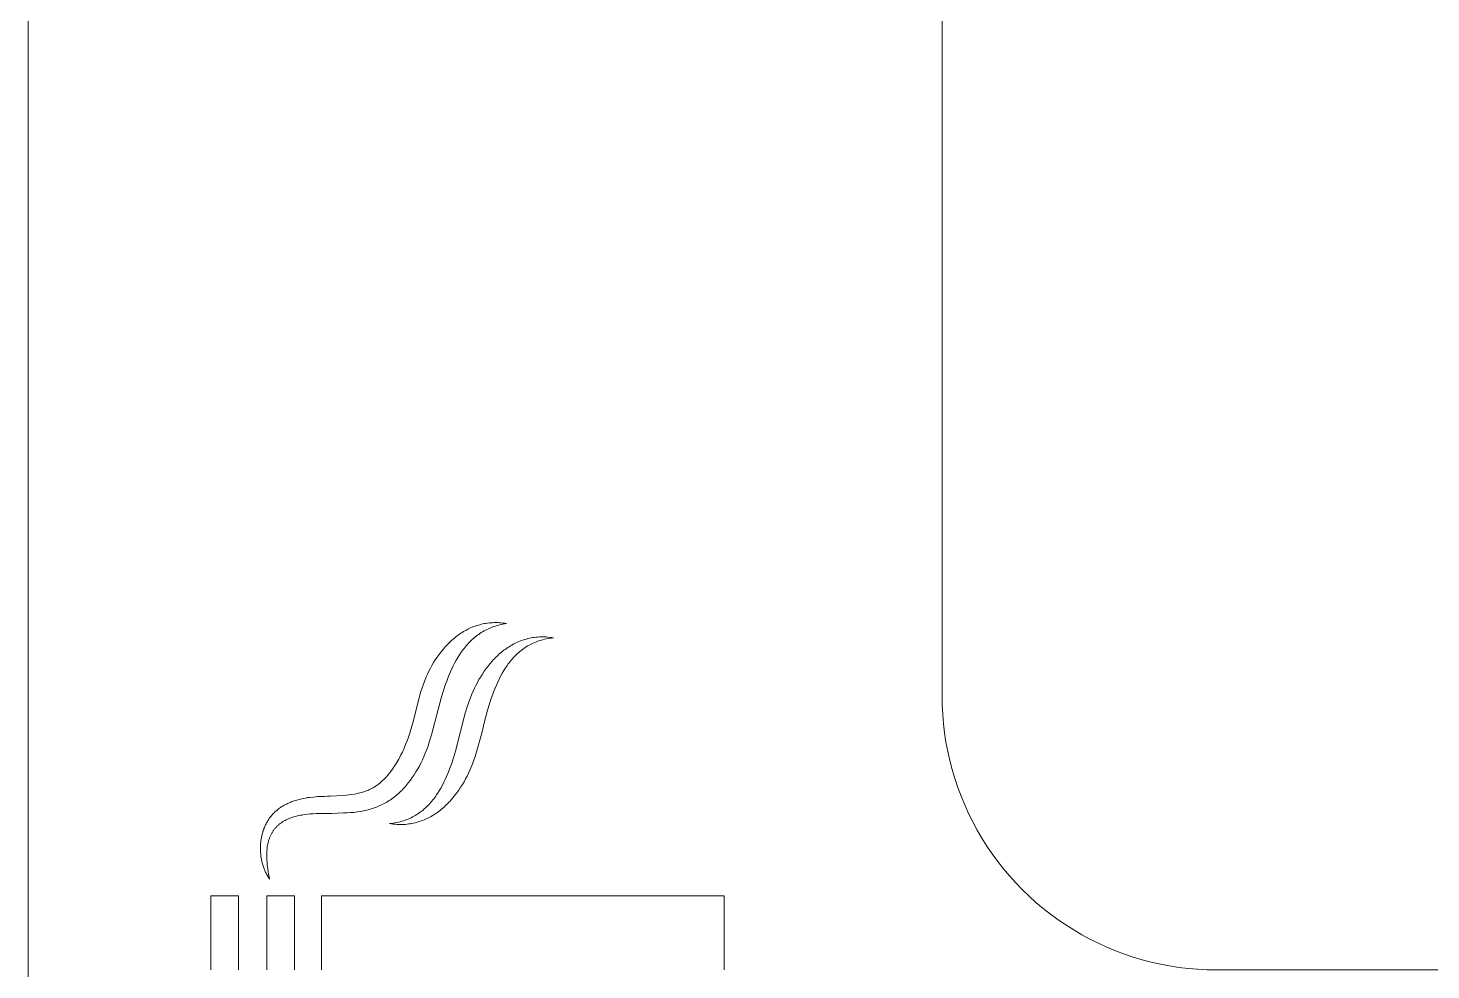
# Model space of a CAD drawing. Header units: millimetres. Extents: x 8434 to 10928, y 788 to 2545.
# Drawn here: x 8551.5 to 8705, y 937.5 to 1040.5 of the extents above; entities that cross this region are included whole.
import ezdxf

# ---------------------------------------------------------------- set-up
doc = ezdxf.new("R2010")
doc.units = ezdxf.units.MM
doc.layers.add('ZANO_R', color=7, linetype='Continuous', lineweight=0)

msp = doc.modelspace()

# ---------------------------------------------------------------- linework, layer by layer
at = {"layer": 'ZANO_R'}
for p, q in [((8551.54, 1180.54), (8551.54, 900.54)), ((8651.54, 967.54), (8651.54, 1113.54)), ((8599.49, 974.71), (8599.65, 974.79)), ((8599.65, 974.79), (8599.8, 974.87)), ((8599.8, 974.87), (8599.96, 974.94)), ((8599.96, 974.94), (8600.12, 975.01)), ((8600.12, 975.01), (8600.28, 975.08)), ((8600.28, 975.08), (8600.45, 975.14)), ((8600.45, 975.14), (8600.61, 975.19)), ((8600.61, 975.19), (8600.78, 975.25)), ((8600.78, 975.25), (8600.95, 975.29)), ((8600.95, 975.29), (8601.12, 975.34)), ((8601.12, 975.34), (8601.29, 975.38)), ((8601.29, 975.38), (8601.46, 975.41)), ((8601.46, 975.41), (8601.64, 975.44)), ((8601.74, 974.77), (8601.58, 974.69)), ((8601.64, 975.44), (8601.82, 975.47)), ((8601.9, 974.85), (8601.74, 974.77)), ((8601.82, 975.47), (8602, 975.49)), ((8602.06, 974.92), (8601.9, 974.85)), ((8602, 975.49), (8602.18, 975.5)), ((8602.23, 974.99), (8602.06, 974.92)), ((8602.18, 975.5), (8602.36, 975.51)), ((8602.4, 975.05), (8602.23, 974.99)), ((8602.36, 975.51), (8602.54, 975.52)), ((8602.57, 975.11), (8602.4, 975.05)), ((8602.54, 975.52), (8602.73, 975.52)), ((8602.75, 975.17), (8602.57, 975.11)), ((8602.73, 975.52), (8602.92, 975.52)), ((8602.93, 975.22), (8602.75, 975.17)), ((8602.92, 975.52), (8603.11, 975.51)), ((8603.11, 975.27), (8602.93, 975.22)), ((8603.11, 975.51), (8603.3, 975.49)), ((8603.3, 975.31), (8603.11, 975.27)), ((8603.3, 975.49), (8603.49, 975.47)), ((8603.49, 975.35), (8603.3, 975.31)), ((8603.49, 975.47), (8603.69, 975.45)), ((8603.68, 975.38), (8603.49, 975.35)), ((8603.88, 975.41), (8603.68, 975.38)), ((8603.69, 975.45), (8603.88, 975.41)), ((8597.42, 973.13), (8597.54, 973.25)), ((8597.54, 973.25), (8597.67, 973.38)), ((8597.67, 973.38), (8597.79, 973.5)), ((8597.79, 973.5), (8597.92, 973.61)), ((8597.92, 973.61), (8598.06, 973.73)), ((8598.06, 973.73), (8598.19, 973.84)), ((8598.19, 973.84), (8598.33, 973.95)), ((8598.33, 973.95), (8598.47, 974.06)), ((8598.47, 974.06), (8598.61, 974.16)), ((8598.61, 974.16), (8598.75, 974.26)), ((8598.75, 974.26), (8598.89, 974.36)), ((8598.89, 974.36), (8599.04, 974.45)), ((8599.04, 974.45), (8599.19, 974.54)), ((8599.19, 974.54), (8599.34, 974.63)), ((8599.34, 974.63), (8599.49, 974.71)), ((8599.68, 973.23), (8599.57, 973.1)), ((8599.8, 973.35), (8599.68, 973.23)), ((8599.92, 973.47), (8599.8, 973.35)), ((8600.04, 973.59), (8599.92, 973.47)), ((8600.17, 973.71), (8600.04, 973.59)), ((8600.3, 973.82), (8600.17, 973.71)), ((8600.43, 973.93), (8600.3, 973.82)), ((8600.56, 974.04), (8600.43, 973.93)), ((8600.7, 974.14), (8600.56, 974.04)), ((8600.84, 974.24), (8600.7, 974.14)), ((8600.98, 974.34), (8600.84, 974.24)), ((8601.13, 974.43), (8600.98, 974.34)), ((8601.27, 974.52), (8601.13, 974.43)), ((8601.43, 974.61), (8601.27, 974.52)), ((8601.58, 974.69), (8601.43, 974.61)), ((8604.62, 973.16), (8604.77, 973.24)), ((8604.77, 973.24), (8604.92, 973.31)), ((8604.92, 973.31), (8605.08, 973.38)), ((8605.08, 973.38), (8605.24, 973.45)), ((8605.24, 973.45), (8605.4, 973.52)), ((8605.4, 973.52), (8605.56, 973.58)), ((8605.56, 973.58), (8605.73, 973.63)), ((8605.73, 973.63), (8605.89, 973.69)), ((8605.89, 973.69), (8606.06, 973.73)), ((8606.06, 973.73), (8606.23, 973.78)), ((8606.23, 973.78), (8606.41, 973.82)), ((8606.41, 973.82), (8606.58, 973.85)), ((8606.66, 973.22), (8606.51, 973.14)), ((8606.58, 973.85), (8606.76, 973.88)), ((8606.82, 973.29), (8606.66, 973.22)), ((8606.76, 973.88), (8606.93, 973.91)), ((8606.99, 973.36), (8606.82, 973.29)), ((8606.93, 973.91), (8607.11, 973.93)), ((8607.15, 973.43), (8606.99, 973.36)), ((8607.11, 973.93), (8607.3, 973.94)), ((8607.32, 973.49), (8607.15, 973.43)), ((8607.3, 973.94), (8607.48, 973.96)), ((8607.5, 973.55), (8607.32, 973.49)), ((8607.48, 973.96), (8607.66, 973.96)), ((8607.67, 973.6), (8607.5, 973.55)), ((8607.66, 973.96), (8607.85, 973.96)), ((8607.86, 973.65), (8607.67, 973.6)), ((8607.85, 973.96), (8608.04, 973.96)), ((8608.04, 973.7), (8607.86, 973.65)), ((8608.04, 973.96), (8608.23, 973.95)), ((8608.23, 973.74), (8608.04, 973.7)), ((8608.23, 973.95), (8608.42, 973.93)), ((8608.42, 973.78), (8608.23, 973.74)), ((8608.42, 973.93), (8608.62, 973.91)), ((8608.61, 973.81), (8608.42, 973.78)), ((8608.81, 973.83), (8608.61, 973.81)), ((8608.62, 973.91), (8608.82, 973.89)), ((8609.01, 973.86), (8608.81, 973.83)), ((8608.82, 973.89), (8609.01, 973.86)), ((8596.09, 971.46), (8596.29, 971.75)), ((8596.29, 971.75), (8596.5, 972.04)), ((8596.5, 972.04), (8596.72, 972.33)), ((8596.72, 972.33), (8596.94, 972.6)), ((8596.94, 972.6), (8597.17, 972.87)), ((8597.17, 972.87), (8597.29, 973)), ((8597.29, 973), (8597.42, 973.13)), ((8598.55, 971.71), (8598.37, 971.4)), ((8598.73, 972), (8598.55, 971.71)), ((8598.93, 972.29), (8598.73, 972)), ((8599.03, 972.43), (8598.93, 972.29)), ((8599.13, 972.57), (8599.03, 972.43)), ((8599.24, 972.71), (8599.13, 972.57)), ((8599.35, 972.84), (8599.24, 972.71)), ((8599.46, 972.97), (8599.35, 972.84)), ((8599.57, 973.1), (8599.46, 972.97)), ((8602.56, 971.57), (8602.68, 971.7)), ((8602.68, 971.7), (8602.81, 971.82)), ((8602.81, 971.82), (8602.94, 971.94)), ((8602.94, 971.94), (8603.06, 972.06)), ((8603.06, 972.06), (8603.2, 972.17)), ((8603.2, 972.17), (8603.33, 972.28)), ((8603.33, 972.28), (8603.46, 972.39)), ((8603.46, 972.39), (8603.6, 972.5)), ((8603.6, 972.5), (8603.74, 972.6)), ((8603.74, 972.6), (8603.88, 972.7)), ((8603.88, 972.7), (8604.02, 972.8)), ((8604.02, 972.8), (8604.17, 972.89)), ((8604.17, 972.89), (8604.32, 972.99)), ((8604.32, 972.99), (8604.47, 973.07)), ((8604.47, 973.07), (8604.62, 973.16)), ((8604.62, 971.67), (8604.51, 971.54)), ((8604.74, 971.79), (8604.62, 971.67)), ((8604.86, 971.92), (8604.74, 971.79)), ((8604.98, 972.04), (8604.86, 971.92)), ((8605.1, 972.15), (8604.98, 972.04)), ((8605.23, 972.27), (8605.1, 972.15)), ((8605.36, 972.38), (8605.23, 972.27)), ((8605.49, 972.48), (8605.36, 972.38)), ((8605.63, 972.59), (8605.49, 972.48)), ((8605.77, 972.69), (8605.63, 972.59)), ((8605.91, 972.79), (8605.77, 972.69)), ((8606.05, 972.88), (8605.91, 972.79)), ((8606.2, 972.97), (8606.05, 972.88)), ((8606.35, 973.06), (8606.2, 972.97)), ((8606.51, 973.14), (8606.35, 973.06)), ((8595.24, 969.9), (8595.39, 970.22)), ((8595.39, 970.22), (8595.56, 970.54)), ((8595.56, 970.54), (8595.73, 970.85)), ((8595.73, 970.85), (8595.91, 971.15)), ((8595.91, 971.15), (8596.09, 971.46)), ((8597.74, 970.13), (8597.6, 969.8)), ((8597.89, 970.45), (8597.74, 970.13)), ((8598.04, 970.78), (8597.89, 970.45)), ((8598.2, 971.09), (8598.04, 970.78)), ((8598.37, 971.4), (8598.2, 971.09)), ((8601.25, 969.9), (8601.44, 970.2)), ((8601.44, 970.2), (8601.65, 970.49)), ((8601.65, 970.49), (8601.87, 970.77)), ((8601.87, 970.77), (8602.09, 971.04)), ((8602.09, 971.04), (8602.32, 971.31)), ((8602.32, 971.31), (8602.44, 971.44)), ((8602.44, 971.44), (8602.56, 971.57)), ((8603.59, 970.28), (8603.41, 969.98)), ((8603.78, 970.57), (8603.59, 970.28)), ((8603.88, 970.72), (8603.78, 970.57)), ((8603.98, 970.86), (8603.88, 970.72)), ((8604.08, 971), (8603.98, 970.86)), ((8604.18, 971.14), (8604.08, 971)), ((8604.29, 971.28), (8604.18, 971.14)), ((8604.4, 971.41), (8604.29, 971.28)), ((8604.51, 971.54), (8604.4, 971.41)), ((8594.66, 968.39), (8594.79, 968.79)), ((8594.79, 968.79), (8594.94, 969.19)), ((8594.94, 969.19), (8595.1, 969.58)), ((8595.1, 969.58), (8595.24, 969.9)), ((8597.22, 968.78), (8596.99, 968.1)), ((8597.34, 969.12), (8597.22, 968.78)), ((8597.47, 969.46), (8597.34, 969.12)), ((8597.6, 969.8), (8597.47, 969.46)), ((8600.38, 968.34), (8600.54, 968.66)), ((8600.54, 968.66), (8600.7, 968.98)), ((8600.7, 968.98), (8600.87, 969.29)), ((8600.87, 969.29), (8601.06, 969.6)), ((8601.06, 969.6), (8601.25, 969.9)), ((8602.78, 968.7), (8602.64, 968.36)), ((8602.93, 969.02), (8602.78, 968.7)), ((8603.08, 969.35), (8602.93, 969.02)), ((8603.24, 969.66), (8603.08, 969.35)), ((8603.41, 969.98), (8603.24, 969.66)), ((8593.67, 964.69), (8594.3, 967.17)), ((8594.3, 967.17), (8594.53, 967.99)), ((8594.53, 967.99), (8594.66, 968.39)), ((8596.78, 967.41), (8595.69, 963.25)), ((8596.99, 968.1), (8596.78, 967.41)), ((8599.76, 966.83), (8599.91, 967.23)), ((8599.91, 967.23), (8600.07, 967.63)), ((8600.07, 967.63), (8600.23, 968.02)), ((8600.23, 968.02), (8600.38, 968.34)), ((8602.26, 967.34), (8602.03, 966.65)), ((8602.38, 967.69), (8602.26, 967.34)), ((8602.51, 968.03), (8602.38, 967.69)), ((8602.64, 968.36), (8602.51, 968.03)), ((8651.55, 966.52), (8651.54, 967.54)), ((8598.29, 961.45), (8599.38, 965.61)), ((8599.38, 965.61), (8599.63, 966.42)), ((8599.63, 966.42), (8599.76, 966.83)), ((8601.82, 965.96), (8601.49, 964.7)), ((8602.03, 966.65), (8601.82, 965.96)), ((8651.61, 965.49), (8651.55, 966.52)), ((8593.43, 963.85), (8593.67, 964.69)), ((8601.49, 964.7), (8601.17, 963.44)), ((8651.69, 964.47), (8651.61, 965.49)), ((8651.81, 963.46), (8651.69, 964.47)), ((8592.84, 962.18), (8593, 962.59)), ((8593, 962.59), (8593.15, 963)), ((8593.15, 963), (8593.3, 963.43)), ((8593.3, 963.43), (8593.43, 963.85)), ((8595.69, 963.25), (8595.44, 962.44)), ((8601.17, 963.44), (8600.9, 962.41)), ((8651.97, 962.44), (8651.81, 963.46)), ((8592.09, 960.59), (8592.29, 960.98)), ((8592.29, 960.98), (8592.49, 961.37)), ((8592.49, 961.37), (8592.67, 961.78)), ((8592.67, 961.78), (8592.84, 962.18)), ((8595, 961.23), (8594.84, 960.83)), ((8595.16, 961.63), (8595, 961.23)), ((8595.31, 962.03), (8595.16, 961.63)), ((8595.44, 962.44), (8595.31, 962.03)), ((8598.08, 960.75), (8598.29, 961.45)), ((8600.61, 961.39), (8600.45, 960.88)), ((8600.9, 962.41), (8600.61, 961.39)), ((8652.16, 961.44), (8651.97, 962.44)), ((8652.39, 960.44), (8652.16, 961.44)), ((8591.27, 959.31), (8591.4, 959.48)), ((8591.4, 959.48), (8591.52, 959.66)), ((8591.52, 959.66), (8591.64, 959.84)), ((8591.64, 959.84), (8591.75, 960.02)), ((8591.75, 960.02), (8591.87, 960.21)), ((8591.87, 960.21), (8592.09, 960.59)), ((8594.17, 959.52), (8593.98, 959.2)), ((8594.35, 959.84), (8594.17, 959.52)), ((8594.52, 960.17), (8594.35, 959.84)), ((8594.68, 960.5), (8594.52, 960.17)), ((8594.84, 960.83), (8594.68, 960.5)), ((8597.47, 959.04), (8597.6, 959.38)), ((8597.6, 959.38), (8597.73, 959.72)), ((8597.73, 959.72), (8597.85, 960.06)), ((8597.85, 960.06), (8598.08, 960.75)), ((8599.88, 959.38), (8599.73, 959.06)), ((8599.98, 959.63), (8599.88, 959.38)), ((8600.08, 959.88), (8599.98, 959.63)), ((8600.28, 960.38), (8600.08, 959.88)), ((8600.45, 960.88), (8600.28, 960.38)), ((8652.65, 959.45), (8652.39, 960.44)), ((8652.94, 958.47), (8652.65, 959.45)), ((8589.8, 957.8), (8589.88, 957.85)), ((8589.88, 957.85), (8590.03, 957.98)), ((8590.03, 957.98), (8590.18, 958.1)), ((8590.18, 958.1), (8590.32, 958.24)), ((8590.32, 958.24), (8590.47, 958.37)), ((8590.47, 958.37), (8590.61, 958.52)), ((8590.61, 958.52), (8590.75, 958.67)), ((8590.75, 958.67), (8590.88, 958.82)), ((8590.88, 958.82), (8591.02, 958.98)), ((8591.02, 958.98), (8591.15, 959.14)), ((8591.15, 959.14), (8591.27, 959.31)), ((8593.14, 958), (8592.91, 957.72)), ((8593.37, 958.29), (8593.14, 958)), ((8593.58, 958.59), (8593.37, 958.29)), ((8593.79, 958.89), (8593.58, 958.59)), ((8593.98, 959.2), (8593.79, 958.89)), ((8596.87, 957.74), (8597.03, 958.06)), ((8597.03, 958.06), (8597.18, 958.38)), ((8597.18, 958.38), (8597.33, 958.71)), ((8597.33, 958.71), (8597.47, 959.04)), ((8599.24, 958.12), (8599.06, 957.81)), ((8599.41, 958.43), (8599.24, 958.12)), ((8599.57, 958.74), (8599.41, 958.43)), ((8599.73, 959.06), (8599.57, 958.74)), ((8653.27, 957.49), (8652.94, 958.47)), ((8581.69, 956.3), (8581.91, 956.34)), ((8581.91, 956.34), (8582.12, 956.38)), ((8582.12, 956.38), (8582.34, 956.41)), ((8582.34, 956.41), (8582.77, 956.45)), ((8582.77, 956.45), (8583.19, 956.49)), ((8583.19, 956.49), (8583.59, 956.51)), ((8583.59, 956.51), (8583.96, 956.52)), ((8583.96, 956.52), (8584.3, 956.53)), ((8584.3, 956.53), (8584.59, 956.53)), ((8584.59, 956.53), (8586, 956.62)), ((8586, 956.62), (8586.33, 956.65)), ((8586.33, 956.65), (8586.65, 956.68)), ((8586.65, 956.68), (8586.96, 956.73)), ((8586.96, 956.73), (8587.26, 956.78)), ((8587.26, 956.78), (8587.56, 956.83)), ((8587.56, 956.83), (8587.7, 956.86)), ((8587.7, 956.86), (8587.84, 956.9)), ((8587.84, 956.9), (8587.98, 956.93)), ((8587.98, 956.93), (8588.12, 956.97)), ((8588.12, 956.97), (8588.26, 957.02)), ((8588.26, 957.02), (8588.39, 957.06)), ((8588.39, 957.06), (8588.52, 957.11)), ((8588.52, 957.11), (8588.65, 957.16)), ((8588.65, 957.16), (8588.78, 957.21)), ((8588.78, 957.21), (8588.91, 957.27)), ((8588.91, 957.27), (8589.03, 957.33)), ((8589.03, 957.33), (8589.16, 957.39)), ((8589.16, 957.39), (8589.28, 957.46)), ((8589.28, 957.46), (8589.4, 957.53)), ((8589.4, 957.53), (8589.48, 957.58)), ((8589.48, 957.58), (8589.56, 957.63)), ((8589.56, 957.63), (8589.64, 957.68)), ((8589.64, 957.68), (8589.72, 957.74)), ((8589.72, 957.74), (8589.8, 957.8)), ((8591.48, 956.36), (8591.34, 956.26)), ((8591.62, 956.47), (8591.48, 956.36)), ((8591.76, 956.58), (8591.62, 956.47)), ((8591.9, 956.7), (8591.76, 956.58)), ((8592.03, 956.81), (8591.9, 956.7)), ((8592.16, 956.93), (8592.03, 956.81)), ((8592.29, 957.06), (8592.16, 956.93)), ((8592.42, 957.18), (8592.29, 957.06)), ((8592.55, 957.31), (8592.42, 957.18)), ((8592.67, 957.45), (8592.55, 957.31)), ((8592.79, 957.58), (8592.67, 957.45)), ((8592.91, 957.72), (8592.79, 957.58)), ((8595.93, 956.26), (8596.03, 956.4)), ((8596.03, 956.4), (8596.14, 956.54)), ((8596.14, 956.54), (8596.23, 956.69)), ((8596.23, 956.69), (8596.33, 956.83)), ((8596.33, 956.83), (8596.52, 957.13)), ((8596.52, 957.13), (8596.7, 957.43)), ((8596.7, 957.43), (8596.87, 957.74)), ((8598.02, 956.36), (8597.79, 956.09)), ((8598.25, 956.64), (8598.02, 956.36)), ((8598.46, 956.92), (8598.25, 956.64)), ((8598.67, 957.21), (8598.46, 956.92)), ((8598.87, 957.51), (8598.67, 957.21)), ((8599.06, 957.81), (8598.87, 957.51)), ((8653.63, 956.54), (8653.27, 957.49)), ((8654.02, 955.59), (8653.63, 956.54)), ((8578.46, 954.73), (8578.55, 954.82)), ((8578.55, 954.82), (8578.64, 954.9)), ((8578.64, 954.9), (8578.74, 954.98)), ((8578.74, 954.98), (8578.83, 955.06)), ((8578.83, 955.06), (8578.93, 955.14)), ((8578.93, 955.14), (8579.03, 955.22)), ((8579.03, 955.22), (8579.14, 955.29)), ((8579.14, 955.29), (8579.24, 955.36)), ((8579.24, 955.36), (8579.35, 955.43)), ((8579.35, 955.43), (8579.46, 955.49)), ((8579.46, 955.49), (8579.57, 955.56)), ((8579.57, 955.56), (8579.69, 955.62)), ((8579.69, 955.62), (8579.8, 955.68)), ((8579.8, 955.68), (8579.92, 955.74)), ((8579.92, 955.74), (8580.04, 955.79)), ((8580.04, 955.79), (8580.16, 955.85)), ((8580.16, 955.85), (8580.29, 955.9)), ((8580.29, 955.9), (8580.41, 955.95)), ((8580.41, 955.95), (8580.54, 955.99)), ((8580.54, 955.99), (8580.67, 956.04)), ((8580.67, 956.04), (8580.8, 956.08)), ((8580.8, 956.08), (8580.93, 956.12)), ((8580.93, 956.12), (8581.07, 956.16)), ((8581.07, 956.16), (8581.2, 956.19)), ((8581.2, 956.19), (8581.48, 956.26)), ((8581.48, 956.26), (8581.69, 956.3)), ((8587.19, 954.77), (8586.82, 954.74)), ((8587.55, 954.82), (8587.19, 954.77)), ((8587.9, 954.87), (8587.55, 954.82)), ((8588.08, 954.9), (8587.9, 954.87)), ((8588.25, 954.94), (8588.08, 954.9)), ((8588.42, 954.97), (8588.25, 954.94)), ((8588.59, 955.02), (8588.42, 954.97)), ((8588.76, 955.06), (8588.59, 955.02)), ((8588.92, 955.1), (8588.76, 955.06)), ((8589.09, 955.15), (8588.92, 955.1)), ((8589.25, 955.21), (8589.09, 955.15)), ((8589.41, 955.26), (8589.25, 955.21)), ((8589.57, 955.32), (8589.41, 955.26)), ((8589.73, 955.38), (8589.57, 955.32)), ((8589.88, 955.44), (8589.73, 955.38)), ((8590.04, 955.51), (8589.88, 955.44)), ((8590.19, 955.58), (8590.04, 955.51)), ((8590.34, 955.66), (8590.19, 955.58)), ((8590.49, 955.73), (8590.34, 955.66)), ((8590.64, 955.81), (8590.49, 955.73)), ((8590.78, 955.9), (8590.64, 955.81)), ((8590.92, 955.98), (8590.78, 955.9)), ((8591.06, 956.07), (8590.92, 955.98)), ((8591.2, 956.16), (8591.06, 956.07)), ((8591.34, 956.26), (8591.2, 956.16)), ((8594.34, 954.72), (8594.48, 954.82)), ((8594.48, 954.82), (8594.62, 954.92)), ((8594.62, 954.92), (8594.75, 955.03)), ((8594.75, 955.03), (8594.88, 955.14)), ((8594.88, 955.14), (8595.01, 955.25)), ((8595.01, 955.25), (8595.13, 955.37)), ((8595.13, 955.37), (8595.25, 955.49)), ((8595.25, 955.49), (8595.37, 955.61)), ((8595.37, 955.61), (8595.49, 955.74)), ((8595.49, 955.74), (8595.6, 955.87)), ((8595.6, 955.87), (8595.72, 956)), ((8595.72, 956), (8595.82, 956.13)), ((8595.82, 956.13), (8595.93, 956.26)), ((8596.37, 954.8), (8596.23, 954.7)), ((8596.51, 954.91), (8596.37, 954.8)), ((8596.65, 955.01), (8596.51, 954.91)), ((8596.78, 955.12), (8596.65, 955.01)), ((8596.92, 955.23), (8596.78, 955.12)), ((8597.05, 955.35), (8596.92, 955.23)), ((8597.18, 955.47), (8597.05, 955.35)), ((8597.3, 955.59), (8597.18, 955.47)), ((8597.43, 955.71), (8597.3, 955.59)), ((8597.55, 955.84), (8597.43, 955.71)), ((8597.67, 955.96), (8597.55, 955.84)), ((8597.79, 956.09), (8597.67, 955.96)), ((8654.44, 954.66), (8654.02, 955.59)), ((8577.44, 953.22), (8577.48, 953.32)), ((8577.48, 953.32), (8577.53, 953.42)), ((8577.53, 953.42), (8577.58, 953.52)), ((8577.58, 953.52), (8577.63, 953.62)), ((8577.63, 953.62), (8577.68, 953.71)), ((8577.68, 953.71), (8577.74, 953.81)), ((8577.74, 953.81), (8577.79, 953.9)), ((8577.79, 953.9), (8577.85, 953.99)), ((8577.85, 953.99), (8577.91, 954.08)), ((8577.91, 954.08), (8577.97, 954.17)), ((8577.97, 954.17), (8578.05, 954.27)), ((8578.05, 954.27), (8578.13, 954.37)), ((8578.13, 954.37), (8578.21, 954.46)), ((8578.21, 954.46), (8578.29, 954.55)), ((8578.29, 954.55), (8578.37, 954.64)), ((8578.37, 954.64), (8578.46, 954.73)), ((8578.76, 953.24), (8578.71, 953.19)), ((8578.81, 953.29), (8578.76, 953.24)), ((8578.86, 953.33), (8578.81, 953.29)), ((8578.92, 953.38), (8578.86, 953.33)), ((8578.97, 953.43), (8578.92, 953.38)), ((8579.02, 953.47), (8578.97, 953.43)), ((8579.08, 953.51), (8579.02, 953.47)), ((8579.13, 953.56), (8579.08, 953.51)), ((8579.19, 953.6), (8579.13, 953.56)), ((8579.25, 953.64), (8579.19, 953.6)), ((8579.3, 953.68), (8579.25, 953.64)), ((8579.36, 953.72), (8579.3, 953.68)), ((8579.42, 953.76), (8579.36, 953.72)), ((8579.54, 953.83), (8579.42, 953.76)), ((8579.66, 953.9), (8579.54, 953.83)), ((8579.79, 953.96), (8579.66, 953.9)), ((8579.92, 954.02), (8579.79, 953.96)), ((8580.05, 954.08), (8579.92, 954.02)), ((8580.19, 954.13), (8580.05, 954.08)), ((8580.32, 954.18), (8580.19, 954.13)), ((8580.46, 954.23), (8580.32, 954.18)), ((8580.6, 954.28), (8580.46, 954.23)), ((8580.74, 954.32), (8580.6, 954.28)), ((8580.89, 954.35), (8580.74, 954.32)), ((8581.03, 954.39), (8580.89, 954.35)), ((8581.18, 954.42), (8581.03, 954.39)), ((8581.33, 954.45), (8581.18, 954.42)), ((8581.48, 954.48), (8581.33, 954.45)), ((8581.79, 954.53), (8581.48, 954.48)), ((8582.1, 954.57), (8581.79, 954.53)), ((8582.41, 954.6), (8582.1, 954.57)), ((8582.73, 954.62), (8582.41, 954.6)), ((8583.05, 954.63), (8582.73, 954.62)), ((8583.71, 954.65), (8583.05, 954.63)), ((8584.74, 954.65), (8583.71, 954.65)), ((8586.06, 954.71), (8584.74, 954.65)), ((8586.44, 954.72), (8586.06, 954.71)), ((8586.82, 954.74), (8586.44, 954.72)), ((8591.1, 953.55), (8591.3, 953.57)), ((8591.3, 953.52), (8591.1, 953.55)), ((8591.3, 953.57), (8591.5, 953.6)), ((8591.49, 953.49), (8591.3, 953.52)), ((8591.69, 953.47), (8591.49, 953.49)), ((8591.5, 953.6), (8591.69, 953.63)), ((8591.69, 953.63), (8591.88, 953.67)), ((8591.88, 953.46), (8591.69, 953.47)), ((8591.88, 953.67), (8592.07, 953.71)), ((8592.07, 953.45), (8591.88, 953.46)), ((8592.07, 953.71), (8592.26, 953.75)), ((8592.26, 953.44), (8592.07, 953.45)), ((8592.26, 953.75), (8592.44, 953.8)), ((8592.45, 953.44), (8592.26, 953.44)), ((8592.44, 953.8), (8592.61, 953.86)), ((8592.63, 953.45), (8592.45, 953.44)), ((8592.61, 953.86), (8592.79, 953.91)), ((8592.82, 953.46), (8592.63, 953.45)), ((8592.79, 953.91), (8592.96, 953.98)), ((8593, 953.48), (8592.82, 953.46)), ((8592.96, 953.98), (8593.12, 954.04)), ((8593.18, 953.5), (8593, 953.48)), ((8593.12, 954.04), (8593.29, 954.11)), ((8593.36, 953.52), (8593.18, 953.5)), ((8593.29, 954.11), (8593.45, 954.19)), ((8593.53, 953.55), (8593.36, 953.52)), ((8593.45, 954.19), (8593.61, 954.27)), ((8593.71, 953.59), (8593.53, 953.55)), ((8593.61, 954.27), (8593.76, 954.35)), ((8593.88, 953.63), (8593.71, 953.59)), ((8593.76, 954.35), (8593.91, 954.44)), ((8594.05, 953.67), (8593.88, 953.63)), ((8593.91, 954.44), (8594.06, 954.53)), ((8594.22, 953.72), (8594.05, 953.67)), ((8594.06, 954.53), (8594.2, 954.62)), ((8594.2, 954.62), (8594.34, 954.72)), ((8594.38, 953.77), (8594.22, 953.72)), ((8594.55, 953.83), (8594.38, 953.77)), ((8594.71, 953.89), (8594.55, 953.83)), ((8594.87, 953.95), (8594.71, 953.89)), ((8595.03, 954.02), (8594.87, 953.95)), ((8595.19, 954.09), (8595.03, 954.02)), ((8595.34, 954.17), (8595.19, 954.09)), ((8595.49, 954.25), (8595.34, 954.17)), ((8595.65, 954.33), (8595.49, 954.25)), ((8595.79, 954.42), (8595.65, 954.33)), ((8595.94, 954.51), (8595.79, 954.42)), ((8596.09, 954.6), (8595.94, 954.51)), ((8596.23, 954.7), (8596.09, 954.6)), ((8654.9, 953.74), (8654.44, 954.66)), ((8655.39, 952.84), (8654.9, 953.74)), ((8577.01, 951.61), (8577.02, 951.72)), ((8577.02, 951.72), (8577.04, 951.83)), ((8577.04, 951.83), (8577.06, 951.94)), ((8577.06, 951.94), (8577.08, 952.05)), ((8577.08, 952.05), (8577.1, 952.16)), ((8577.1, 952.16), (8577.13, 952.27)), ((8577.13, 952.27), (8577.15, 952.38)), ((8577.15, 952.38), (8577.18, 952.49)), ((8577.18, 952.49), (8577.21, 952.6)), ((8577.21, 952.6), (8577.24, 952.7)), ((8577.24, 952.7), (8577.28, 952.81)), ((8577.28, 952.81), (8577.32, 952.91)), ((8577.32, 952.91), (8577.35, 953.02)), ((8577.35, 953.02), (8577.4, 953.12)), ((8577.4, 953.12), (8577.44, 953.22)), ((8577.89, 951.76), (8577.86, 951.68)), ((8577.91, 951.84), (8577.89, 951.76)), ((8577.94, 951.92), (8577.91, 951.84)), ((8577.97, 951.99), (8577.94, 951.92)), ((8578, 952.07), (8577.97, 951.99)), ((8578.03, 952.14), (8578, 952.07)), ((8578.06, 952.21), (8578.03, 952.14)), ((8578.09, 952.28), (8578.06, 952.21)), ((8578.13, 952.35), (8578.09, 952.28)), ((8578.16, 952.42), (8578.13, 952.35)), ((8578.2, 952.49), (8578.16, 952.42)), ((8578.24, 952.55), (8578.2, 952.49)), ((8578.27, 952.62), (8578.24, 952.55)), ((8578.31, 952.68), (8578.27, 952.62)), ((8578.35, 952.74), (8578.31, 952.68)), ((8578.4, 952.8), (8578.35, 952.74)), ((8578.44, 952.86), (8578.4, 952.8)), ((8578.48, 952.92), (8578.44, 952.86)), ((8578.53, 952.97), (8578.48, 952.92)), ((8578.57, 953.03), (8578.53, 952.97)), ((8578.62, 953.08), (8578.57, 953.03)), ((8578.67, 953.13), (8578.62, 953.08)), ((8578.71, 953.19), (8578.67, 953.13)), ((8655.9, 951.95), (8655.39, 952.84)), ((8656.45, 951.09), (8655.9, 951.95)), ((8576.96, 951.04), (8576.97, 951.15)), ((8576.96, 950.93), (8576.96, 951.04)), ((8576.96, 950.81), (8576.96, 950.93)), ((8576.96, 950.59), (8576.96, 950.81)), ((8576.97, 950.47), (8576.96, 950.59)), ((8576.97, 951.15), (8576.98, 951.27)), ((8576.98, 950.36), (8576.97, 950.47)), ((8576.98, 951.38), (8576.99, 951.49)), ((8576.98, 951.27), (8576.98, 951.38)), ((8576.99, 950.25), (8576.98, 950.36)), ((8576.99, 951.49), (8577.01, 951.61)), ((8577, 950.13), (8576.99, 950.25)), ((8577.66, 950.41), (8577.65, 950.2)), ((8577.65, 950.2), (8577.65, 949.99)), ((8577.67, 950.61), (8577.66, 950.41)), ((8577.69, 950.8), (8577.67, 950.61)), ((8577.71, 950.99), (8577.69, 950.8)), ((8577.74, 951.17), (8577.71, 950.99)), ((8577.76, 951.26), (8577.74, 951.17)), ((8577.78, 951.35), (8577.76, 951.26)), ((8577.8, 951.43), (8577.78, 951.35)), ((8577.82, 951.52), (8577.8, 951.43)), ((8577.84, 951.6), (8577.82, 951.52)), ((8577.86, 951.68), (8577.84, 951.6)), ((8657.03, 950.24), (8656.45, 951.09)), ((8657.63, 949.41), (8657.03, 950.24)), ((8577.01, 950.02), (8577, 950.13)), ((8577.02, 949.91), (8577.01, 950.02)), ((8577.04, 949.8), (8577.02, 949.91)), ((8577.06, 949.69), (8577.04, 949.8)), ((8577.08, 949.58), (8577.06, 949.69)), ((8577.1, 949.47), (8577.08, 949.58)), ((8577.13, 949.36), (8577.1, 949.47)), ((8577.16, 949.25), (8577.13, 949.36)), ((8577.18, 949.14), (8577.16, 949.25)), ((8577.22, 949.03), (8577.18, 949.14)), ((8577.25, 948.93), (8577.22, 949.03)), ((8577.28, 948.82), (8577.25, 948.93)), ((8577.32, 948.72), (8577.28, 948.82)), ((8577.36, 948.61), (8577.32, 948.72)), ((8577.65, 949.99), (8577.65, 949.77)), ((8577.65, 949.77), (8577.66, 949.54)), ((8577.66, 949.54), (8577.68, 949.3)), ((8577.68, 949.3), (8577.7, 949.06)), ((8577.7, 949.06), (8577.73, 948.82)), ((8577.73, 948.82), (8577.77, 948.56)), ((8658.26, 948.61), (8657.63, 949.41)), ((8577.4, 948.51), (8577.36, 948.61)), ((8577.44, 948.41), (8577.4, 948.51)), ((8577.49, 948.31), (8577.44, 948.41)), ((8577.53, 948.21), (8577.49, 948.31)), ((8577.58, 948.11), (8577.53, 948.21)), ((8577.63, 948.01), (8577.58, 948.11)), ((8577.68, 947.92), (8577.63, 948.01)), ((8577.74, 947.83), (8577.68, 947.92)), ((8577.79, 947.73), (8577.74, 947.83)), ((8577.77, 948.56), (8577.81, 948.3)), ((8577.85, 947.64), (8577.79, 947.73)), ((8577.81, 948.3), (8577.86, 948.03)), ((8577.91, 947.55), (8577.85, 947.64)), ((8577.86, 948.03), (8577.91, 947.75)), ((8577.91, 947.75), (8577.97, 947.47)), ((8577.97, 947.47), (8577.91, 947.55)), ((8658.92, 947.82), (8658.26, 948.61)), ((8659.61, 947.06), (8658.92, 947.82)), ((8571.54, 945.63), (8574.56, 945.63)), ((8571.54, 937.54), (8571.54, 945.63)), ((8574.56, 945.63), (8574.56, 937.54)), ((8577.66, 945.63), (8580.68, 945.63)), ((8577.66, 937.54), (8577.66, 945.63)), ((8580.68, 945.63), (8580.68, 937.54)), ((8583.63, 945.63), (8627.7, 945.63)), ((8583.63, 937.54), (8583.63, 945.63)), ((8627.7, 945.63), (8627.7, 937.54)), ((8660.32, 946.33), (8659.61, 947.06)), ((8661.06, 945.62), (8660.32, 946.33)), ((8661.82, 944.93), (8661.06, 945.62)), ((8662.6, 944.27), (8661.82, 944.93)), ((8663.41, 943.64), (8662.6, 944.27)), ((8664.23, 943.03), (8663.41, 943.64)), ((8665.08, 942.46), (8664.23, 943.03)), ((8665.95, 941.91), (8665.08, 942.46)), ((8666.83, 941.39), (8665.95, 941.91)), ((8667.73, 940.9), (8666.83, 941.39)), ((8668.65, 940.45), (8667.73, 940.9)), ((8669.58, 940.02), (8668.65, 940.45)), ((8670.53, 939.63), (8669.58, 940.02)), ((8671.49, 939.27), (8670.53, 939.63)), ((8672.46, 938.95), (8671.49, 939.27)), ((8673.44, 938.65), (8672.46, 938.95)), ((8674.43, 938.39), (8673.44, 938.65)), ((8675.43, 938.17), (8674.43, 938.39)), ((8676.44, 937.98), (8675.43, 938.17)), ((8677.45, 937.82), (8676.44, 937.98)), ((8678.47, 937.7), (8677.45, 937.82)), ((8679.49, 937.61), (8678.47, 937.7)), ((8680.51, 937.56), (8679.49, 937.61)), ((8681.54, 937.54), (8680.51, 937.56)), ((8827.54, 937.54), (8681.54, 937.54))]:
    msp.add_line(p, q, dxfattribs=at)

doc.saveas('drawing.dxf')
